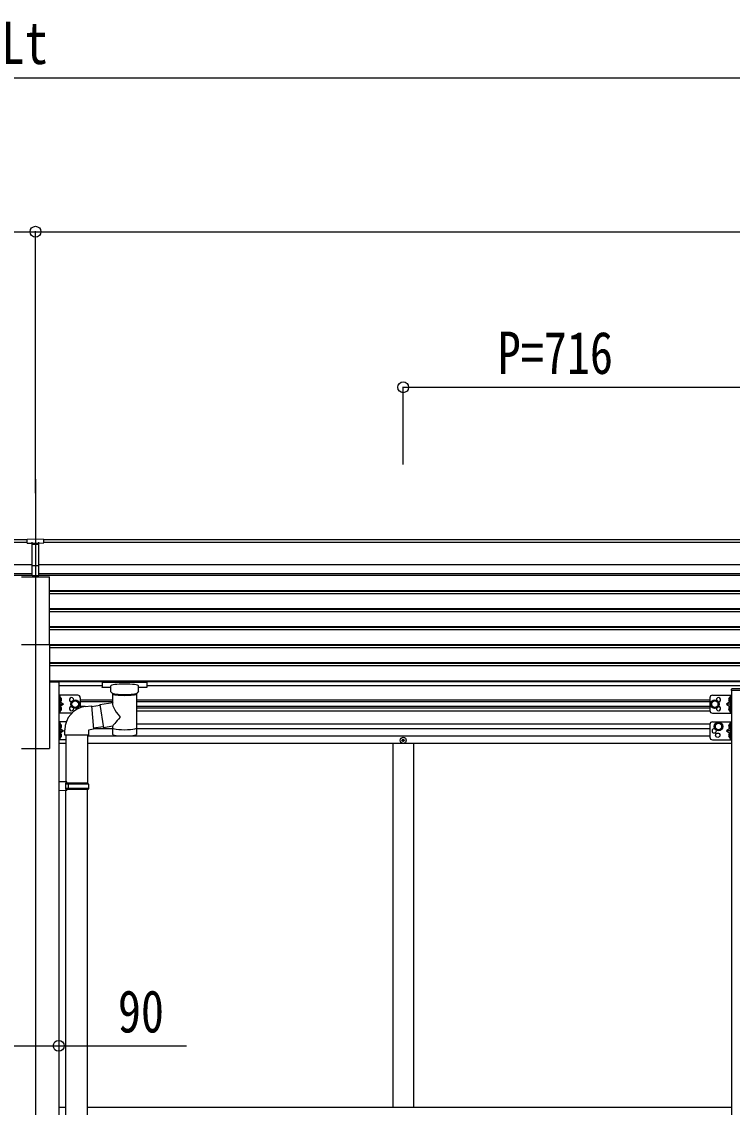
# Model space of a CAD drawing. Units: millimetres, scale not verified. Extents: x -10512 to 10512, y -7425 to 7425.
# Drawn here: x -1337 to 47, y -2673 to -558 of the extents above; entities that cross this region are included whole.
import ezdxf
from ezdxf.enums import TextEntityAlignment as Align

# ---------------------------------------------------------------- set-up
doc = ezdxf.new("R2010")
doc.units = ezdxf.units.MM
doc.header["$LTSCALE"] = 30
for name, color, linetype in [('0-3_YKK_12', 2, 'Continuous'), ('0-4_YKK_13', 4, 'Continuous'), ('0-5_YKK_A1', 4, 'Continuous'), ('0-6_YKK_D', 6, 'Continuous')]:
    doc.layers.add(name, color=color, linetype=linetype)
doc.styles.add('ＭＳ ゴシック', font='')
doc.styles.get('ＭＳ ゴシック').set_extended_font_data('MS Gothic')

msp = doc.modelspace()

# ---------------------------------------------------------------- linework, layer by layer
at = {"layer": '0-3_YKK_12'}
msp.add_line((-1310.06, -1448.99), (-1310.06, -4623.39), dxfattribs=at)
at = {"layer": '0-4_YKK_13'}
for p, q in [((-1326.56, -1573.41), (-1326.56, -1565.56)), ((-1326.56, -1573.41), (-1316.56, -1573.41)), ((-1310.06, -1574.22), (-1316.56, -1573.83)), ((-1316.56, -1575.41), (-1303.56, -1575.41)), ((-1303.56, -1573.89), (-1310.06, -1574.2)), ((-1303.56, -1637.03), (-1303.56, -1571.76)), ((-1316.56, -1616.93), (-1310.06, -1617.09)), ((-1310.06, -1617.09), (-1303.56, -1616.93)), ((-1337.56, -1639.02), (-1282.56, -1639.02)), ((-1316.56, -1635.97), (-1310.06, -1636.37)), ((-1310.06, -1636.37), (-1303.56, -1635.97)), ((-1282.56, -1770.82), (-1282.56, -1639.02)), ((-1337.56, -1770.82), (-1282.56, -1770.82)), ((-1180.06, -1843.68), (-1180.06, -1854.43)), ((-1095.06, -1843.01), (-1178.06, -1843.01)), ((-1095.06, -1845.19), (-1178.06, -1845.19)), ((-1163.56, -1855.1), (-1178.06, -1855.1)), ((-1163.56, -1861.91), (-1163.56, -1851.63)), ((-1109.56, -1861.91), (-1109.56, -1851.63)), ((-1095.06, -1855.1), (-1109.56, -1855.1)), ((-1093.06, -1843.68), (-1093.06, -1854.43)), ((-1093.06, -1843.87), (-1093.06, -1845.41)), ((44.44, -1858.89), (44.44, -1860.39)), ((95.44, -1860.39), (44.44, -1860.39)), ((93.94, -1857.39), (45.94, -1857.39)), ((-1264.86, -1869.87), (-1264.86, -1904.87)), ((-1227.86, -1869.87), (-1264.86, -1869.87)), ((-1262.36, -1869.87), (-1262.36, -1904.87)), ((-1261.86, -1874.37), (-1261.06, -1874.51)), ((-1261.86, -1882.37), (-1261.06, -1882.23)), ((-1222.86, -1874.87), (-1222.86, -1894.31)), ((-1159.46, -1883.98), (-1159.46, -1866.4)), ((-1113.66, -1866.41), (-1113.64, -1946.7)), ((2.94, -1874.87), (2.94, -1899.87)), ((7.94, -1869.87), (44.94, -1869.87)), ((41.94, -1874.37), (41.14, -1874.51)), ((41.94, -1882.37), (41.14, -1882.23)), ((42.44, -1869.87), (42.44, -1904.87)), ((44.94, -1869.87), (44.94, -1904.87)), ((-1261.86, -1882.37), (-1262.36, -1882.28)), ((-1262.36, -1887.37), (-1255.36, -1887.37)), ((-1261.86, -1900.37), (-1262.36, -1900.28)), ((-1261.86, -1892.37), (-1261.06, -1892.51)), ((-1261.86, -1900.37), (-1261.06, -1900.23)), ((-1213.42, -1891.91), (-1200.91, -1890.36)), ((-1184.39, -1889.77), (-1200.74, -1892.3)), ((-1184.68, -1887.89), (-1159.46, -1883.98)), ((-1184.68, -1887.89), (-1177.66, -1933.15)), ((42.44, -1887.37), (35.44, -1887.37)), ((41.94, -1892.37), (41.14, -1892.51)), ((41.94, -1900.37), (41.14, -1900.23)), ((41.94, -1882.37), (42.44, -1882.28)), ((41.94, -1900.37), (42.44, -1900.28)), ((-1239.35, -1904.87), (-1264.86, -1904.87)), ((-1264.86, -1921.75), (-1264.86, -1956.75)), ((-1250.09, -1921.75), (-1264.86, -1921.75)), ((-1262.36, -1921.75), (-1262.36, -1956.75)), ((7.94, -1904.87), (44.94, -1904.87)), ((7.94, -1921.75), (44.94, -1921.75)), ((42.44, -1921.75), (42.44, -1956.75)), ((44.94, -1921.75), (44.94, -1956.75)), ((-1261.86, -1926.25), (-1262.36, -1926.34)), ((-1262.36, -1939.25), (-1255.36, -1939.25)), ((-1261.86, -1944.25), (-1262.36, -1944.34)), ((-1261.86, -1926.25), (-1261.06, -1926.39)), ((-1261.86, -1934.25), (-1261.06, -1934.11)), ((-1261.86, -1944.25), (-1261.06, -1944.39)), ((-1252.82, -1947.92), (-1252.82, -1937.01)), ((-1177.95, -1931.27), (-1197.07, -1934.23)), ((-1159.46, -1930.32), (-1177.66, -1933.15)), ((-1159.48, -1946.7), (-1159.46, -1930.07)), ((2.94, -1926.75), (2.94, -1951.75)), ((42.44, -1939.25), (35.44, -1939.25)), ((41.94, -1926.25), (41.14, -1926.39)), ((41.94, -1934.25), (41.14, -1934.11)), ((41.94, -1944.25), (41.14, -1944.39)), ((41.94, -1926.25), (42.44, -1926.34)), ((41.94, -1944.25), (42.44, -1944.34)), ((-1250.86, -1956.75), (-1264.86, -1956.75)), ((-1261.86, -1952.25), (-1261.06, -1952.11)), ((-1206.82, -1947.92), (-1252.82, -1947.92)), ((-1250.86, -1947.92), (-1250.86, -2038.76)), ((-1208.86, -1947.92), (-1208.86, -2041.32)), ((-595.56, -1958.25), (-596.56, -1958.25)), ((-592.56, -1957.25), (-591.56, -1957.25)), ((7.94, -1956.75), (44.94, -1956.75)), ((41.94, -1952.25), (41.14, -1952.11)), ((-1248.86, -2038.82), (-1264.86, -2038.35)), ((-1264.86, -2038.35), (-1264.86, -2056.29)), ((-1248.86, -2040.82), (-1250.86, -2040.82)), ((-1207.86, -2041.32), (-1250.86, -2041.32)), ((-1206.86, -2043.32), (-1250.86, -2043.32)), ((-1206.86, -2051.32), (-1250.86, -2051.32)), ((-1248.86, -2040.82), (-1248.86, -2038.82)), ((-1246.38, -2043.32), (-1245.95, -2041.32)), ((-1206.86, -2043.32), (-1207.86, -2041.32)), ((-1206.86, -2051.32), (-1207.86, -2053.32)), ((-1206.86, -2043.32), (-1206.86, -2051.32)), ((-1248.86, -2055.82), (-1264.86, -2056.29)), ((-1207.86, -2053.32), (-1250.86, -2053.32)), ((-1250.86, -2898.01), (-1250.86, -2055.88)), ((-1248.86, -2055.82), (-1248.86, -2053.82)), ((-1208.86, -2900.57), (-1208.86, -2053.32))]:
    msp.add_line(p, q, dxfattribs=at)
for points in [[(-1326.56, -1565.56), (-1308.56, -1565.41), (-1293.56, -1565.54)], [(-1303.56, -1637.03), (-1310.06, -1637.43), (-1316.56, -1637.03), (-1316.56, -1571.69)], [(-1303.56, -1573.36), (-1293.56, -1573.28), (-1293.56, -1565.54)], [(-1303.56, -1618.03), (-1306.82, -1618.11), (-1310.06, -1618.19), (-1313.3, -1618.11), (-1316.56, -1618.03)], [(-1178.06, -1843.01), (-1178.41, -1843.02), (-1178.94, -1843.04), (-1179.39, -1843.09), (-1179.7, -1843.17), (-1179.86, -1843.27), (-1179.98, -1843.41), (-1180.05, -1843.59), (-1180.06, -1843.68)], [(-1178.06, -1855.1), (-1178.41, -1855.09), (-1178.94, -1855.07), (-1179.39, -1855.02), (-1179.7, -1854.94), (-1179.86, -1854.84), (-1179.98, -1854.7), (-1180.05, -1854.52), (-1180.06, -1854.43)], [(-1093.06, -1843.68), (-1093.1, -1843.48), (-1093.18, -1843.34), (-1093.28, -1843.25), (-1093.38, -1843.19), (-1093.5, -1843.14), (-1093.79, -1843.08), (-1094.28, -1843.03), (-1094.83, -1843.01), (-1095.06, -1843.01)], [(-1093.06, -1854.43), (-1093.1, -1854.63), (-1093.18, -1854.77), (-1093.28, -1854.86), (-1093.38, -1854.92), (-1093.5, -1854.97), (-1093.79, -1855.03), (-1094.28, -1855.08), (-1094.83, -1855.1), (-1095.06, -1855.1)], [(-1262.74, -1878.37), (-1262.11, -1877.18), (-1259.88, -1876.07)], [(-1262.74, -1878.37), (-1262.11, -1879.56), (-1259.88, -1880.67)], [(-1261.86, -1882.37), (-1261.86, -1874.37), (-1262.36, -1874.46), (-1262.36, -1882.28)], [(-1159.46, -1866.4), (-1159.69, -1866.3), (-1161.05, -1865.57), (-1162.16, -1864.72), (-1162.92, -1863.85), (-1163.38, -1862.96), (-1163.55, -1862.07)], [(-1109.6, -1861.85), (-1109.57, -1862.21), (-1109.82, -1863.16), (-1110.34, -1864.05), (-1111.15, -1864.89), (-1112.26, -1865.68), (-1113.66, -1866.41)], [(42.82, -1878.37), (42.19, -1877.18), (39.96, -1876.07)], [(42.82, -1878.37), (42.19, -1879.56), (39.96, -1880.67)], [(41.94, -1882.37), (41.94, -1874.37), (42.44, -1874.46), (42.44, -1882.28)], [(-1262.74, -1896.37), (-1262.11, -1895.18), (-1259.88, -1894.07)], [(-1262.74, -1896.37), (-1262.11, -1897.56), (-1259.88, -1898.67)], [(-1262.36, -1882.37), (-1255.36, -1887.37), (-1262.36, -1892.37)], [(-1261.86, -1900.37), (-1261.86, -1892.37), (-1262.36, -1892.46), (-1262.36, -1900.28)], [(-1200.91, -1890.36), (-1196.9, -1936.18), (-1206.82, -1937.92), (-1206.82, -1947.92)], [(42.44, -1882.37), (35.44, -1887.37), (42.44, -1892.37)], [(42.82, -1896.37), (42.19, -1895.18), (39.96, -1894.07)], [(42.82, -1896.37), (42.19, -1897.56), (39.96, -1898.67)], [(41.94, -1900.37), (41.94, -1892.37), (42.44, -1892.46), (42.44, -1900.28)], [(-1262.74, -1930.25), (-1262.11, -1929.06), (-1259.88, -1927.95)], [(-1262.74, -1930.25), (-1262.11, -1931.44), (-1259.88, -1932.55)], [(-1261.86, -1926.25), (-1261.86, -1934.25), (-1262.36, -1934.16), (-1262.36, -1926.34)], [(-1262.36, -1934.25), (-1255.36, -1939.25), (-1262.36, -1944.25)], [(-1261.86, -1944.25), (-1261.86, -1952.25), (-1262.36, -1952.16), (-1262.36, -1944.34)], [(42.44, -1934.25), (35.44, -1939.25), (42.44, -1944.25)], [(42.82, -1930.25), (42.19, -1929.06), (39.96, -1927.95)], [(42.82, -1930.25), (42.19, -1931.44), (39.96, -1932.55)], [(41.94, -1926.25), (41.94, -1934.25), (42.44, -1934.16), (42.44, -1926.34)], [(41.94, -1944.25), (41.94, -1952.25), (42.44, -1952.16), (42.44, -1944.34)], [(-1262.74, -1948.25), (-1262.11, -1947.06), (-1259.88, -1945.95)], [(-1262.74, -1948.25), (-1262.11, -1949.44), (-1259.88, -1950.55)], [(-596.56, -1958.25), (-596.56, -1957.25), (-595.56, -1957.25)], [(-594.56, -1956.25), (-594.56, -1955.25), (-593.56, -1955.25), (-593.56, -1956.25)], [(-593.56, -1959.25), (-593.56, -1960.25), (-594.56, -1960.25), (-594.56, -1959.25)], [(-591.56, -1957.25), (-591.56, -1958.25), (-592.56, -1958.25)], [(42.82, -1948.25), (42.19, -1947.06), (39.96, -1945.95)], [(42.82, -1948.25), (42.19, -1949.44), (39.96, -1950.55)], [(-1248.86, -2053.82), (-1250.86, -2053.82), (-1250.86, -2040.82)], [(-1246.38, -2043.32), (-1246.38, -2051.32), (-1245.95, -2053.32)]]:
    msp.add_lwpolyline(points, dxfattribs=at)
for points in [[(-1232.86, -1894.88), (-1239.36, -1891.12), (-1239.36, -1883.62), (-1232.86, -1879.87), (-1226.36, -1883.62), (-1226.36, -1891.12)], [(12.94, -1894.88), (19.44, -1891.12), (19.44, -1883.62), (12.94, -1879.87), (6.44, -1883.62), (6.44, -1891.12)], [(19.94, -1938.26), (26.44, -1934.5), (26.44, -1927), (19.94, -1923.25), (13.44, -1927), (13.44, -1934.5)]]:
    msp.add_lwpolyline(points, close=True, dxfattribs=at)
for centre, radius in [((-1232.86, -1887.37), 8.5), ((-1232.86, -1887.37), 7.5), ((-1232.86, -1887.37), 6.5), ((12.94, -1887.37), 8.5), ((12.94, -1887.37), 7.5), ((12.94, -1887.37), 6.5), ((19.94, -1930.75), 8.5), ((19.94, -1930.75), 7.5), ((19.94, -1930.75), 6.5), ((18.44, -1947.75), 4.25), ((-594.06, -1957.75), 5.9)]:
    msp.add_circle(centre, radius, dxfattribs=at)
for centre, radius, start, end in [((45.94, -1858.89), 1.5, 90, 180), ((-1261.21, -1875.4), 0.9, 32.05588, 80), ((-1261.21, -1881.34), 0.9, 280, 327.94412), ((-1265.96, -1878.37), 6.5, 327.94412, 32.05588), ((-1239.86, -1878.87), 4.25, 353.70569, 265.23923), ((-1227.86, -1874.87), 5, 0, 90), ((7.94, -1874.87), 5, 90, 180), ((19.94, -1878.87), 4.25, 274.76077, 186.29431), ((46.04, -1878.37), 6.5, 147.94412, 212.05588), ((41.29, -1875.4), 0.9, 100, 147.94412), ((41.29, -1881.34), 0.9, 212.05588, 260), ((-1261.21, -1893.4), 0.9, 32.05588, 80), ((-1261.21, -1899.34), 0.9, 280, 327.94412), ((-1265.96, -1896.37), 6.5, 327.94412, 32.05588), ((-1206.91, -1937.36), 45.91, 98.14944, 179.55845), ((-1239.86, -1895.87), 4.25, 94.76077, 6.29431), ((7.94, -1899.87), 5, 180, 270), ((19.94, -1895.87), 4.25, 173.70569, 85.23923), ((46.04, -1896.37), 6.5, 147.94412, 212.05588), ((41.29, -1893.4), 0.9, 100, 147.94412), ((41.29, -1899.34), 0.9, 212.05588, 260), ((7.94, -1926.75), 5, 90, 180), ((-1261.21, -1927.28), 0.9, 32.05588, 80), ((-1261.21, -1933.22), 0.9, 280, 327.94412), ((-1261.21, -1945.28), 0.9, 32.05588, 80), ((-1265.96, -1930.25), 6.5, 327.94412, 32.05588), ((-1265.96, -1948.25), 6.5, 327.94412, 32.05588), ((11.44, -1939.25), 4.25, 72.87654, 17.11996), ((46.04, -1930.25), 6.5, 147.94412, 212.05588), ((46.04, -1948.25), 6.5, 147.94412, 212.05588), ((41.29, -1927.28), 0.9, 100, 147.94412), ((41.29, -1933.22), 0.9, 212.05588, 260), ((41.29, -1945.28), 0.9, 100, 147.94412), ((-1261.21, -1951.22), 0.9, 280, 327.94412), ((-595.56, -1956.25), 1, 270, 0), ((-595.56, -1959.25), 1, 0, 90), ((-592.56, -1956.25), 1, 180, 270), ((-592.56, -1959.25), 1, 90, 180), ((7.94, -1951.75), 5, 180, 270), ((41.29, -1951.22), 0.9, 212.05588, 260)]:
    msp.add_arc(centre, radius, start, end, dxfattribs=at)
for centre, major_axis, ratio, start_param, end_param in [((-1285.49, -1575.72), (24.57, -1.51), 0.121868, 3.1422238, 3.1491027), ((-1178.06, -1845.41), (-2, 0), 0.109601, 4.712389, 6.2831853), ((-1136.56, -1851.63), (-27, 0), 0.122176, 3.1415927, 6.2831853), ((-1095.06, -1845.41), (-2, 0), 0.109601, 3.1415927, 4.712389), ((-1147.56, -1861.91), (-16, 0), 0.361356, 0, 0.0194874), ((-1136.55, -1866.86), (-22.92, 0.42), 0.07247, 0.0008089, 1.5716053), ((-1136.55, -1868.48), (-22.92, 0.42), 0.07247, 0.0008089, 1.5716053), ((-1136.57, -1866.86), (22.91, 0.42), 0.072511, 4.711586, 6.2823824), ((-1136.57, -1868.48), (22.91, 0.42), 0.072511, 4.711586, 6.2823824), ((-1136.56, -1910.52), (22.81, -26.62), 0.234429, 3.1563334, 4.5976381), ((-1139.11, -1907.88), (-20.32, -22.25), 0.045535, 4.9756507, 6.2441899), ((-1136.56, -1934.26), (-22.91, 0), 0.122865, 6.2831853, 9.424778), ((-1136.56, -1946.7), (-22.92, 0), 0.101955, 6.2829723, 9.4248207)]:
    msp.add_ellipse(centre, major_axis=major_axis, ratio=ratio, start_param=start_param, end_param=end_param, dxfattribs=at)
at = {"layer": '0-5_YKK_A1'}
for p, q in [((-1326.56, -1566.98), (-4167.56, -1566.98)), ((-1326.56, -1572.19), (-4167.56, -1572.19)), ((-1303.56, -1572.19), (-1303.56, -1572.19)), ((1547.44, -1566.98), (-1293.56, -1566.98)), ((1547.44, -1572.19), (-1293.56, -1572.19)), ((-1316.56, -1615.72), (-4167.56, -1615.72)), ((1547.44, -1615.72), (-1303.56, -1615.72)), ((-1316.56, -1633.58), (-4167.56, -1633.58)), ((-1316.56, -1636.82), (-4167.56, -1636.82)), ((1547.44, -1633.58), (-1303.56, -1633.58)), ((1547.44, -1636.82), (-1303.56, -1636.82)), ((-1282.56, -1665.68), (1422.44, -1665.68)), ((-1282.56, -1667.17), (1422.44, -1667.17)), ((-1282.56, -1671.49), (1422.44, -1671.49)), ((-1282.56, -1700.77), (1422.44, -1700.77)), ((-1282.56, -1702.26), (1422.44, -1702.26)), ((-1282.56, -1706.58), (1422.44, -1706.58)), ((-1282.56, -1735.81), (1422.44, -1735.81)), ((-1282.56, -1737.31), (1422.44, -1737.31)), ((-1282.56, -1741.63), (1422.44, -1741.63)), ((-1282.56, -1770.82), (-1282.56, -1973.39)), ((-1282.56, -1770.97), (1422.44, -1770.97)), ((-1282.56, -1772.46), (1422.44, -1772.46)), ((-1282.56, -1776.78), (1422.44, -1776.78)), ((-1282.56, -1805.95), (1422.44, -1805.95)), ((-1282.56, -1807.45), (1422.44, -1807.45)), ((-1282.56, -1811.77), (1422.44, -1811.77)), ((-1282.56, -1841.8), (1422.44, -1841.8)), ((-1282.56, -1843.2), (1422.44, -1843.2)), ((-1264.86, -1844.39), (-1282.56, -1844.39)), ((-1264.86, -1844.39), (-1264.86, -4473.39)), ((-1264.86, -1850.88), (-1180.06, -1850.88)), ((-1093.06, -1850.88), (1232.94, -1850.88)), ((44.94, -1860.39), (44.94, -4223.39)), ((-1159.46, -1879.37), (-1222.86, -1879.37)), ((2.94, -1879.37), (-1113.66, -1879.37)), ((-1159.46, -1882.87), (-1222.86, -1882.87)), ((-1213.08, -1891.87), (-1222.86, -1891.87)), ((2.94, -1882.87), (-1113.66, -1882.87)), ((2.94, -1891.87), (-1113.65, -1891.87)), ((2.94, -1895.37), (-1113.65, -1895.37)), ((-1113.65, -1900.37), (2.97, -1900.37)), ((-1158, -1935.25), (-1196.98, -1935.25)), ((2.94, -1935.25), (-1115.12, -1935.25)), ((2.97, -1926.25), (-1113.65, -1926.25)), ((-1250.86, -1964.25), (-1264.86, -1964.25)), ((-1208.86, -1948.75), (2.94, -1948.75)), ((44.94, -1964.25), (-1208.86, -1964.25)), ((-614.06, -1964.25), (-614.06, -2671.87)), ((-574.06, -1964.25), (-574.06, -2671.87)), ((-1337.56, -1973.39), (-1282.56, -1973.39)), ((-1264.86, -2672.37), (-1250.86, -2672.37)), ((-1208.86, -2672.37), (44.94, -2672.37))]:
    msp.add_line(p, q, dxfattribs=at)
at = {"layer": '0-6_YKK_D'}
for p, q in [((-4044.06, -666.98), (1423.94, -666.98)), ((-4174.06, -966.98), (-1310.06, -966.98)), ((-1310.06, -1476.55), (-1310.06, -965.98)), ((-1310.06, -1476.55), (-1310.06, -965.98)), ((-1310.06, -966.98), (1553.94, -966.98)), ((-594.06, -1420.1), (-594.06, -1268.99)), ((-594.06, -1269.99), (121.94, -1269.99))]:
    msp.add_line(p, q, dxfattribs=at)
msp.add_lwpolyline([(-1355.26, -2552.94), (-1264.86, -2552.94), (-1016.31, -2552.94)], dxfattribs=at)
for centre in [(-1310.06, -966.98), (-1310.06, -966.98), (-594.06, -1269.99), (-1264.86, -2552.94)]:
    msp.add_circle(centre, 10.62, dxfattribs=at)

# ---------------------------------------------------------------- texts
at = {"layer": '0-6_YKK_D', "style": 'ＭＳ ゴシック', "width": 0.8}
for s, p in [('Lt', (-1376.06, -664.98)), ('P=716', (-410.06, -1268.69)), ('90', (-1149.61, -2551.64))]:
    msp.add_text(s, height=82.48, dxfattribs=at).set_placement(p, align=Align.BOTTOM_LEFT)

doc.saveas('drawing.dxf')
